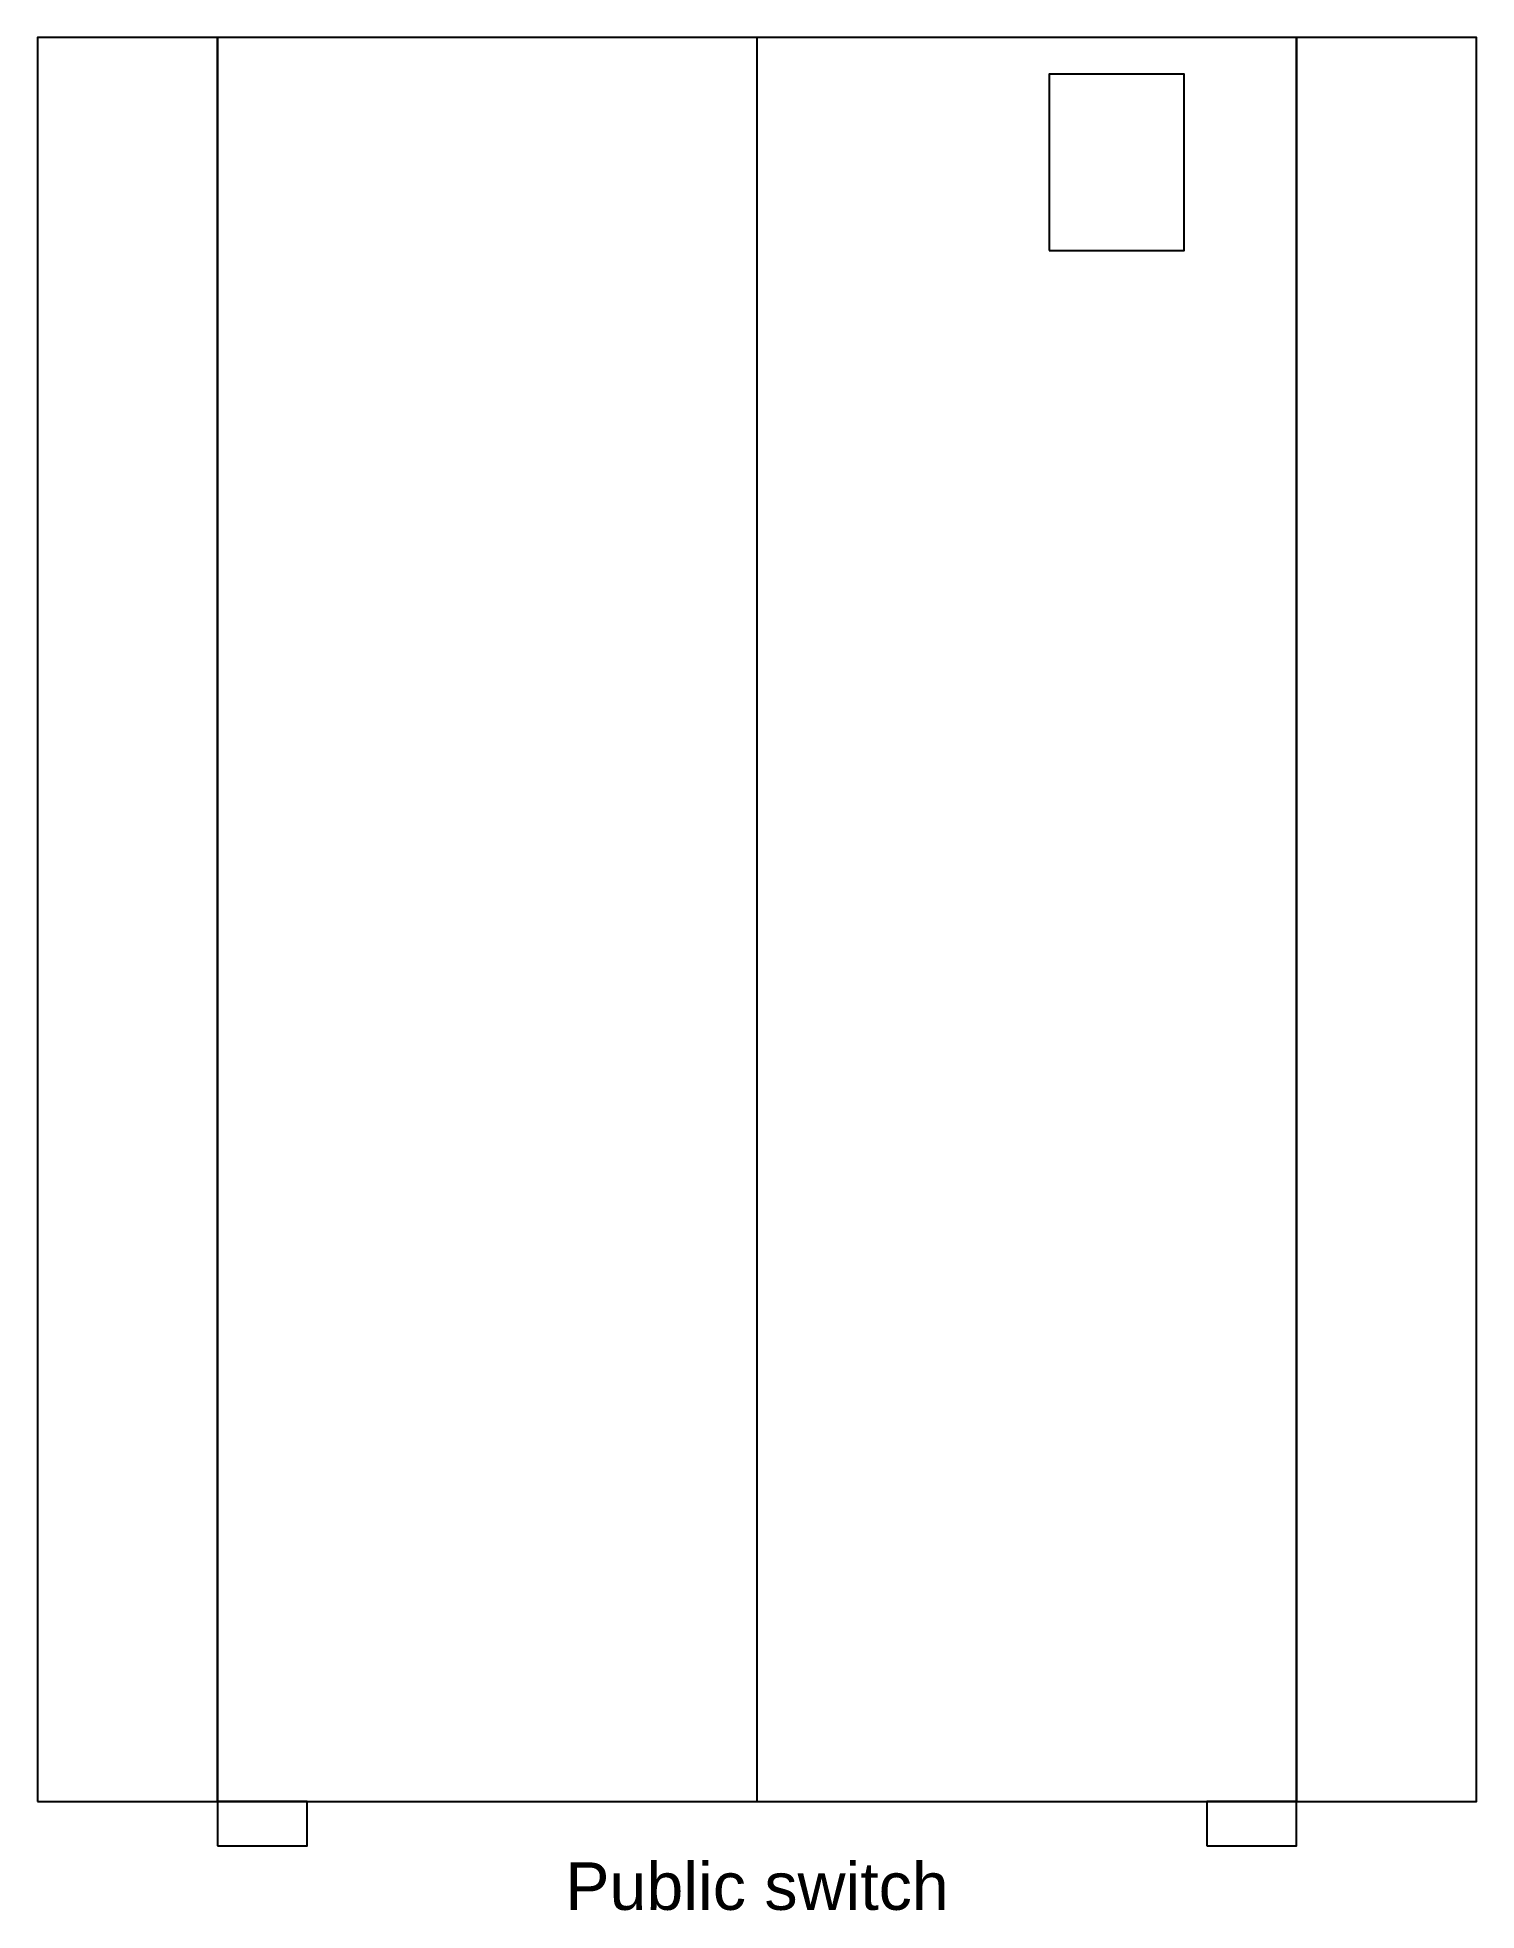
# Model space of a CAD drawing. Extents: x 1.57 to 4.94, y 2.21 to 6.59.
import ezdxf
from ezdxf.enums import TextEntityAlignment as Align

# ---------------------------------------------------------------- set-up
doc = ezdxf.new("R2010")
doc.units = 0
doc.header["$MEASUREMENT"] = 0
doc.layers.add('NETWORK', color=7, linetype='CONTINUOUS')
doc.styles.add('_NET_TEXT', font='arial.ttf')
doc.styles.get("Standard").update_dxf_attribs({"font": 'txt.shx'})

# ---------------------------------------------------------------- blocks, each defined once
blk = doc.blocks.new('PUBLIC_SWITCH', base_point=(3.257874, 4.466043))
at = {"layer": 'NETWORK', "color": 7, "linetype": 'CONTINUOUS'}
for points in [[(1.574803, 2.465388), (1.995571, 2.465388), (1.995571, 6.59271), (1.574803, 6.59271)], [(1.995571, 2.465388), (4.520177, 2.465388), (4.520177, 6.59271), (1.995571, 6.59271)], [(4.520177, 2.465388), (4.940945, 2.465388), (4.940945, 6.59271), (4.520177, 6.59271)], [(3.941622, 6.093992), (4.257197, 6.093992), (4.257197, 6.506724), (3.941622, 6.506724)], [(1.995571, 2.362205), (2.205955, 2.362205), (2.205955, 2.465388), (1.995571, 2.465388)], [(4.309793, 2.362205), (4.520177, 2.362205), (4.520177, 2.465388), (4.309793, 2.465388)]]:
    blk.add_lwpolyline(points, close=True, dxfattribs=at)
blk.add_lwpolyline([(3.257874, 6.59271), (3.257874, 2.465388)], dxfattribs=at)
at = {"layer": 'NETWORK', "color": 7, "style": '_NET_TEXT'}
blk.add_text('Public switch', height=0.111111, dxfattribs=at).set_placement((3.257874, 2.26776), align=Align.MIDDLE_CENTER)
at = {"layer": 'NETWORK', "flags": 1}
for tag, p in [('MANUFACTURER', (3.257874, 52.091043)), ('PRODUCTNUMBER', (3.257874, 42.566043)), ('PARTNUMBER', (3.257874, 33.041043)), ('PRODUCTDESCRIPTION', (3.257874, 23.516043)), ('ASSETNUMBER', (3.257874, 13.991043)), ('SERIALNUMBER', (3.257874, 4.466043)), ('LOCATION', (3.257874, -5.058957)), ('BUILDING', (3.257874, -14.583957)), ('ROOM', (3.257874, -24.108957)), ('DEPARTMENT', (3.257874, -33.633957))]:
    blk.add_attdef(tag, p, '', height=6.35, dxfattribs=at)

msp = doc.modelspace()

# ---------------------------------------------------------------- block references
at = {"layer": 'NETWORK'}
msp.add_blockref('PUBLIC_SWITCH', (3.257874, 4.466043), dxfattribs=at)

doc.saveas('drawing.dxf')
